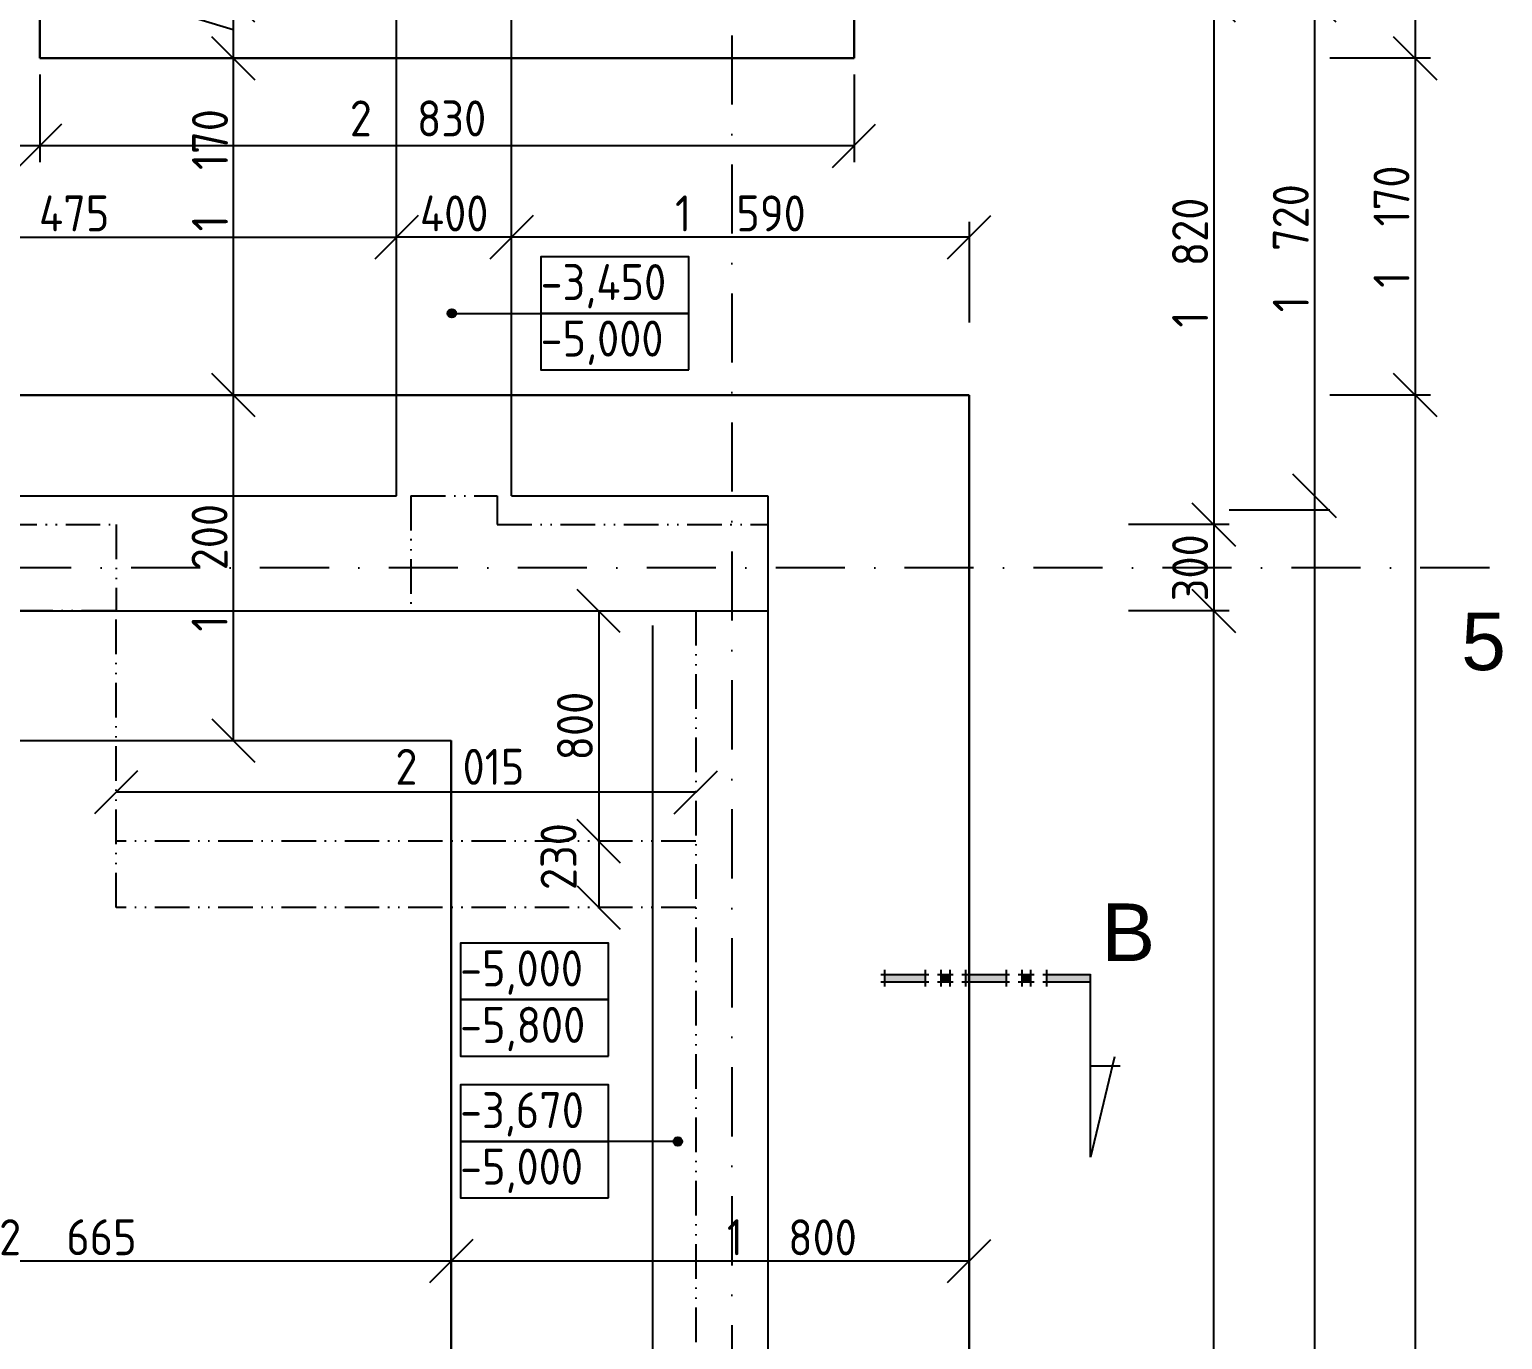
# Model space of a CAD drawing. Extents: x 4511820 to 5180432, y -1526536 to -944957.
# Drawn here: x 5038355 to 5043475, y -1475659 to -1471108 of the extents above; entities that cross this region are included whole.
import ezdxf

# ---------------------------------------------------------------- set-up
doc = ezdxf.new("R2010")
doc.units = 0
doc.header["$MEASUREMENT"] = 0
doc.linetypes.add('ACAD_ISO12W100', pattern=[22, 12, -3, 0.5, -3, 0.5, -3])
doc.linetypes.add('BODKOCIARKOVANA_3', pattern=[5.6, 3, -1.3, 0, -1.3])
doc.layers.get('0').update_dxf_attribs({"linetype": 'CONTINUOUS'})
doc.layers.get('Defpoints').update_dxf_attribs({"color": 61, "linetype": 'CONTINUOUS'})
for name, color, linetype in [('KÓTY', 4, 'CONTINUOUS'), ('MÚRY', 1, 'CONTINUOUS'), ('osi', 253, 'CONTINUOUS'), ('TENKÁ', 7, 'CONTINUOUS')]:
    doc.layers.add(name, color=color, linetype=linetype)
doc.styles.add('styl1', font='arial.ttf')
doc.styles.add('STYLE1', font='isocp.shx')
doc.dimstyles.new('STANDARD-50', dxfattribs={"dimtxt": 125, "dimasz": 150, "dimexe": 10, "dimexo": 200, "dimgap": 20, "dimtad": 1, "dimdsep": 46, "dimlunit": 6, "dimtxsty": 'STYLE1', "dimblk1": 'OBLIQUE', "dimblk2": 'OBLIQUE', "dimsah": 1, "dimcen": 2.5, "dimse1": 1, "dimse2": 1, "dimadec": 0, "dimazin": 0, "dimtfac": 1, "dimtmove": 1, "dimatfit": 3, "dimldrblk": 'OBLIQUE', "dimfxl": 1, "dimtolj": 1, "dimtzin": 0, "dimarcsym": 0})

# ---------------------------------------------------------------- blocks, each defined once
blk = doc.blocks.new('_OBLIQUE')
at = {"color": 0, "linetype": 'ByBlock'}
blk.add_line((-0.5, -0.5), (0.5, 0.5), dxfattribs=at)
blk = doc.blocks.new('*D43274')
at = {"layer": 'Defpoints', "color": 0}
for p in [(5039063.5, -1471008), (5039063.5, -1471208), (5039063.5, -1471208)]:
    blk.add_point(p, dxfattribs=at)
at = {"layer": 'KÓTY', "color": 0, "lineweight": -2}
for p, q in [((5038836, -1470774.7), (5038836, -1471039.7)), ((5039063.5, -1471008), (5039063.5, -1471208)), ((5038836, -1471039.7), (5039063.5, -1471108))]:
    blk.add_line(p, q, dxfattribs=at)
at = {"layer": 'KÓTY', "color": 0, "linetype": 'ByBlock', "lineweight": -2, "xscale": 150, "yscale": 150, "zscale": 150}
for p, rotation in [((5039063.5, -1471008), 90), ((5039063.5, -1471208), 270)]:
    blk.add_blockref('_OBLIQUE', p, dxfattribs=dict(at, rotation=rotation))
at = {"layer": 'KÓTY', "color": 0, "insert": (5038753.5, -1470907.2), "char_height": 125, "attachment_point": 5, "rotation": 90, "style": 'STYLE1'}
blk.add_mtext('\\A1;200', dxfattribs=at)
blk = doc.blocks.new('*D43286')
at = {"layer": 'Defpoints', "color": 0}
for p in [(5038391, -1471208), (5041221, -1471208), (5038391, -1471512.5)]:
    blk.add_point(p, dxfattribs=at)
at = {"layer": 'KÓTY', "color": 0, "lineweight": -2}
blk.add_line((5041221, -1471512.5), (5038391, -1471512.5), dxfattribs=at)
at = {"layer": 'KÓTY', "color": 0, "linetype": 'ByBlock', "lineweight": -2, "xscale": 150, "yscale": 150, "zscale": 150, "rotation": 180}
blk.add_blockref('_OBLIQUE', (5038391, -1471512.5), dxfattribs=at)
at = {"layer": 'KÓTY', "color": 0, "linetype": 'ByBlock', "lineweight": -2, "xscale": 150, "yscale": 150, "zscale": 150}
blk.add_blockref('_OBLIQUE', (5041221, -1471512.5), dxfattribs=at)
at = {"layer": 'KÓTY', "color": 0, "insert": (5039705.5, -1471417), "char_height": 125, "attachment_point": 5, "style": 'STYLE1'}
blk.add_mtext('\\A1;2ﾠ830', dxfattribs=at)
blk = doc.blocks.new('*D43287')
at = {"layer": 'Defpoints', "color": 0}
for p in [(5036901, -1469708), (5038391, -1471208), (5036901, -1471512.5)]:
    blk.add_point(p, dxfattribs=at)
at = {"layer": 'KÓTY', "color": 0, "lineweight": -2}
blk.add_line((5038391, -1471512.5), (5036901, -1471512.5), dxfattribs=at)
at = {"layer": 'KÓTY', "color": 0, "linetype": 'ByBlock', "lineweight": -2, "xscale": 150, "yscale": 150, "zscale": 150, "rotation": 180}
blk.add_blockref('_OBLIQUE', (5036901, -1471512.5), dxfattribs=at)
at = {"layer": 'KÓTY', "color": 0, "linetype": 'ByBlock', "lineweight": -2, "xscale": 150, "yscale": 150, "zscale": 150}
blk.add_blockref('_OBLIQUE', (5038391, -1471512.5), dxfattribs=at)
at = {"layer": 'KÓTY', "color": 0, "insert": (5037646, -1471430), "char_height": 125, "attachment_point": 5, "style": 'STYLE1'}
blk.add_mtext('\\A1;1ﾠ490', dxfattribs=at)
blk = doc.blocks.new('*D43288')
at = {"layer": 'Defpoints', "color": 0}
for p in [(5040031, -1471829.5), (5040031, -1472467.5), (5041621, -1472467.5)]:
    blk.add_point(p, dxfattribs=at)
at = {"layer": 'KÓTY', "color": 0, "lineweight": -2}
blk.add_line((5041621, -1471829.5), (5040031, -1471829.5), dxfattribs=at)
at = {"layer": 'KÓTY', "color": 0, "linetype": 'ByBlock', "lineweight": -2, "xscale": 150, "yscale": 150, "zscale": 150, "rotation": 180}
blk.add_blockref('_OBLIQUE', (5040031, -1471829.5), dxfattribs=at)
at = {"layer": 'KÓTY', "color": 0, "linetype": 'ByBlock', "lineweight": -2, "xscale": 150, "yscale": 150, "zscale": 150}
blk.add_blockref('_OBLIQUE', (5041621, -1471829.5), dxfattribs=at)
at = {"layer": 'KÓTY', "color": 0, "insert": (5040826, -1471747), "char_height": 125, "attachment_point": 5, "style": 'STYLE1'}
blk.add_mtext('\\A1;1ﾠ590', dxfattribs=at)
blk = doc.blocks.new('*D43289')
at = {"layer": 'Defpoints', "color": 0}
for p in [(5039631, -1471829.5), (5039631, -1472467.5), (5040031, -1472467.5)]:
    blk.add_point(p, dxfattribs=at)
at = {"layer": 'KÓTY', "color": 0, "lineweight": -2}
blk.add_line((5040031, -1471829.5), (5039631, -1471829.5), dxfattribs=at)
at = {"layer": 'KÓTY', "color": 0, "linetype": 'ByBlock', "lineweight": -2, "xscale": 150, "yscale": 150, "zscale": 150, "rotation": 180}
blk.add_blockref('_OBLIQUE', (5039631, -1471829.5), dxfattribs=at)
at = {"layer": 'KÓTY', "color": 0, "linetype": 'ByBlock', "lineweight": -2, "xscale": 150, "yscale": 150, "zscale": 150}
blk.add_blockref('_OBLIQUE', (5040031, -1471829.5), dxfattribs=at)
at = {"layer": 'KÓTY', "color": 0, "insert": (5039831, -1471747), "char_height": 125, "attachment_point": 5, "style": 'STYLE1'}
blk.add_mtext('\\A1;400', dxfattribs=at)
blk = doc.blocks.new('*D43290')
at = {"layer": 'Defpoints', "color": 0}
for p in [(5039631, -1471829.5), (5037156, -1472548), (5039631, -1472548)]:
    blk.add_point(p, dxfattribs=at)
at = {"layer": 'KÓTY', "color": 0, "lineweight": -2}
blk.add_line((5037156, -1471829.5), (5039631, -1471829.5), dxfattribs=at)
at = {"layer": 'KÓTY', "color": 0, "linetype": 'ByBlock', "lineweight": -2, "xscale": 150, "yscale": 150, "zscale": 150, "rotation": 180}
blk.add_blockref('_OBLIQUE', (5037156, -1471829.5), dxfattribs=at)
at = {"layer": 'KÓTY', "color": 0, "linetype": 'ByBlock', "lineweight": -2, "xscale": 150, "yscale": 150, "zscale": 150}
blk.add_blockref('_OBLIQUE', (5039631, -1471829.5), dxfattribs=at)
at = {"layer": 'KÓTY', "color": 0, "insert": (5038393.5, -1471747), "char_height": 125, "attachment_point": 5, "style": 'STYLE1'}
blk.add_mtext('\\A1;2ﾠ475', dxfattribs=at)
blk = doc.blocks.new('*D43305')
at = {"layer": 'Defpoints', "color": 0}
for p in [(5038391, -1471208), (5038391, -1472378), (5039063.5, -1472378)]:
    blk.add_point(p, dxfattribs=at)
at = {"layer": 'KÓTY', "color": 0, "lineweight": -2}
blk.add_line((5039063.5, -1471208), (5039063.5, -1472378), dxfattribs=at)
at = {"layer": 'KÓTY', "color": 0, "linetype": 'ByBlock', "lineweight": -2, "xscale": 150, "yscale": 150, "zscale": 150}
for p, rotation in [((5039063.5, -1471208), 90), ((5039063.5, -1472378), 270)]:
    blk.add_blockref('_OBLIQUE', p, dxfattribs=dict(at, rotation=rotation))
at = {"layer": 'KÓTY', "color": 0, "insert": (5038982.5, -1471597), "char_height": 125, "attachment_point": 5, "rotation": 90, "style": 'STYLE1'}
blk.add_mtext('\\A1;1ﾠ170', dxfattribs=at)
blk = doc.blocks.new('*D43308')
at = {"layer": 'Defpoints', "color": 0}
for p in [(5038656, -1473758), (5038656, -1473928), (5040671, -1473928)]:
    blk.add_point(p, dxfattribs=at)
at = {"layer": 'KÓTY', "color": 0, "lineweight": -2}
blk.add_line((5040671, -1473758), (5038656, -1473758), dxfattribs=at)
at = {"layer": 'KÓTY', "color": 0, "linetype": 'ByBlock', "lineweight": -2, "xscale": 150, "yscale": 150, "zscale": 150, "rotation": 180}
blk.add_blockref('_OBLIQUE', (5038656, -1473758), dxfattribs=at)
at = {"layer": 'KÓTY', "color": 0, "linetype": 'ByBlock', "lineweight": -2, "xscale": 150, "yscale": 150, "zscale": 150}
blk.add_blockref('_OBLIQUE', (5040671, -1473758), dxfattribs=at)
at = {"layer": 'KÓTY', "color": 0, "insert": (5039851, -1473669.5), "char_height": 125, "attachment_point": 5, "style": 'STYLE1'}
blk.add_mtext('\\A1;2ﾠ015', dxfattribs=at)
blk = doc.blocks.new('*D43309')
at = {"layer": 'Defpoints', "color": 0}
for p in [(5039990.5, -1473128), (5039990.5, -1473928), (5040333.5, -1473928)]:
    blk.add_point(p, dxfattribs=at)
at = {"layer": 'KÓTY', "color": 0, "lineweight": -2}
blk.add_line((5040333.5, -1473128), (5040333.5, -1473928), dxfattribs=at)
at = {"layer": 'KÓTY', "color": 0, "linetype": 'ByBlock', "lineweight": -2, "xscale": 150, "yscale": 150, "zscale": 150}
for p, rotation in [((5040333.5, -1473128), 90), ((5040333.5, -1473928), 270)]:
    blk.add_blockref('_OBLIQUE', p, dxfattribs=dict(at, rotation=rotation))
at = {"layer": 'KÓTY', "color": 0, "insert": (5040251, -1473528), "char_height": 125, "attachment_point": 5, "rotation": 90, "style": 'STYLE1'}
blk.add_mtext('\\A1;800', dxfattribs=at)
blk = doc.blocks.new('*D43310')
at = {"layer": 'Defpoints', "color": 0}
for p in [(5040333.5, -1473928), (5040333.5, -1474158), (5040333.5, -1474158)]:
    blk.add_point(p, dxfattribs=at)
at = {"layer": 'KÓTY', "color": 0, "lineweight": -2}
blk.add_line((5040333.5, -1473928), (5040333.5, -1474158), dxfattribs=at)
at = {"layer": 'KÓTY', "color": 0, "linetype": 'ByBlock', "lineweight": -2, "xscale": 150, "yscale": 150, "zscale": 150}
for p, rotation in [((5040333.5, -1473928), 90), ((5040333.5, -1474158), 270)]:
    blk.add_blockref('_OBLIQUE', p, dxfattribs=dict(at, rotation=rotation))
at = {"layer": 'KÓTY', "color": 0, "insert": (5040194, -1473981.5), "char_height": 125, "attachment_point": 5, "rotation": 90, "style": 'STYLE1'}
blk.add_mtext('\\A1;230', dxfattribs=at)
blk = doc.blocks.new('*D43385')
at = {"layer": 'Defpoints', "color": 0}
for p in [(5039063.5, -1472378), (5039063.5, -1473578), (5039063.5, -1473578)]:
    blk.add_point(p, dxfattribs=at)
at = {"layer": 'KÓTY', "color": 0, "lineweight": -2}
blk.add_line((5039063.5, -1472378), (5039063.5, -1473578), dxfattribs=at)
at = {"layer": 'KÓTY', "color": 0, "linetype": 'ByBlock', "lineweight": -2, "xscale": 150, "yscale": 150, "zscale": 150}
for p, rotation in [((5039063.5, -1472378), 90), ((5039063.5, -1473578), 270)]:
    blk.add_blockref('_OBLIQUE', p, dxfattribs=dict(at, rotation=rotation))
at = {"layer": 'KÓTY', "color": 0, "insert": (5038981, -1472978), "char_height": 125, "attachment_point": 5, "rotation": 90, "style": 'STYLE1'}
blk.add_mtext('\\A1;1ﾠ200', dxfattribs=at)
blk = doc.blocks.new('*D43418')
at = {"layer": 'Defpoints', "color": 0}
for p in [(5039821, -1473928), (5037156, -1473978), (5039821, -1475386)]:
    blk.add_point(p, dxfattribs=at)
at = {"layer": 'KÓTY', "color": 0, "lineweight": -2}
blk.add_line((5037156, -1475386), (5039821, -1475386), dxfattribs=at)
at = {"layer": 'KÓTY', "color": 0, "linetype": 'ByBlock', "lineweight": -2, "xscale": 150, "yscale": 150, "zscale": 150, "rotation": 180}
blk.add_blockref('_OBLIQUE', (5037156, -1475386), dxfattribs=at)
at = {"layer": 'KÓTY', "color": 0, "linetype": 'ByBlock', "lineweight": -2, "xscale": 150, "yscale": 150, "zscale": 150}
blk.add_blockref('_OBLIQUE', (5039821, -1475386), dxfattribs=at)
at = {"layer": 'KÓTY', "color": 0, "insert": (5038488.5, -1475303.5), "char_height": 125, "attachment_point": 5, "style": 'STYLE1'}
blk.add_mtext('\\A1;2ﾠ665', dxfattribs=at)
blk = doc.blocks.new('*D43419')
at = {"layer": 'Defpoints', "color": 0}
for p in [(5039821, -1475386), (5041621, -1475386), (5041621, -1475386)]:
    blk.add_point(p, dxfattribs=at)
at = {"layer": 'KÓTY', "color": 0, "lineweight": -2}
blk.add_line((5039821, -1475386), (5041621, -1475386), dxfattribs=at)
at = {"layer": 'KÓTY', "color": 0, "linetype": 'ByBlock', "lineweight": -2, "xscale": 150, "yscale": 150, "zscale": 150, "rotation": 180}
blk.add_blockref('_OBLIQUE', (5039821, -1475386), dxfattribs=at)
at = {"layer": 'KÓTY', "color": 0, "linetype": 'ByBlock', "lineweight": -2, "xscale": 150, "yscale": 150, "zscale": 150}
blk.add_blockref('_OBLIQUE', (5041621, -1475386), dxfattribs=at)
at = {"layer": 'KÓTY', "color": 0, "insert": (5041005, -1475304), "char_height": 125, "attachment_point": 5, "style": 'STYLE1'}
blk.add_mtext('\\A1;1ﾠ800', dxfattribs=at)
blk = doc.blocks.new('*D43482')
at = {"layer": 'Defpoints', "color": 0}
for p in [(5041221, -1466908), (5041221, -1471208), (5043171.5, -1471208)]:
    blk.add_point(p, dxfattribs=at)
at = {"layer": 'KÓTY', "color": 0, "lineweight": -2}
blk.add_line((5043171.5, -1466908), (5043171.5, -1471208), dxfattribs=at)
at = {"layer": 'KÓTY', "color": 0, "linetype": 'ByBlock', "lineweight": -2, "xscale": 150, "yscale": 150, "zscale": 150}
for p, rotation in [((5043171.5, -1466908), 90), ((5043171.5, -1471208), 270)]:
    blk.add_blockref('_OBLIQUE', p, dxfattribs=dict(at, rotation=rotation))
at = {"layer": 'KÓTY', "color": 0, "insert": (5043089, -1469058), "char_height": 125, "attachment_point": 5, "rotation": 90, "style": 'STYLE1'}
blk.add_mtext('\\A1;4ﾠ300', dxfattribs=at)
blk = doc.blocks.new('*D43484')
at = {"layer": 'Defpoints', "color": 0}
for p in [(5041221, -1471208), (5041221, -1472378), (5043171.5, -1472378)]:
    blk.add_point(p, dxfattribs=at)
at = {"layer": 'KÓTY', "color": 0, "lineweight": -2}
blk.add_line((5043171.5, -1471208), (5043171.5, -1472378), dxfattribs=at)
at = {"layer": 'KÓTY', "color": 0, "linetype": 'ByBlock', "lineweight": -2, "xscale": 150, "yscale": 150, "zscale": 150}
for p, rotation in [((5043171.5, -1471208), 90), ((5043171.5, -1472378), 270)]:
    blk.add_blockref('_OBLIQUE', p, dxfattribs=dict(at, rotation=rotation))
at = {"layer": 'KÓTY', "color": 0, "insert": (5043089, -1471793), "char_height": 125, "attachment_point": 5, "rotation": 90, "style": 'STYLE1'}
blk.add_mtext('\\A1;1ﾠ170', dxfattribs=at)
blk = doc.blocks.new('*D43485')
at = {"layer": 'Defpoints', "color": 0}
for p in [(5041621, -1472378), (5041621, -1499968), (5043171.5, -1499968)]:
    blk.add_point(p, dxfattribs=at)
at = {"layer": 'KÓTY', "color": 0, "lineweight": -2}
blk.add_line((5043171.5, -1472378), (5043171.5, -1499968), dxfattribs=at)
at = {"layer": 'KÓTY', "color": 0, "linetype": 'ByBlock', "lineweight": -2, "xscale": 150, "yscale": 150, "zscale": 150}
for p, rotation in [((5043171.5, -1472378), 90), ((5043171.5, -1499968), 270)]:
    blk.add_blockref('_OBLIQUE', p, dxfattribs=dict(at, rotation=rotation))
at = {"layer": 'KÓTY', "color": 0, "insert": (5043089, -1486173), "char_height": 125, "attachment_point": 5, "rotation": 90, "style": 'STYLE1'}
blk.add_mtext('\\A1;27ﾠ590', dxfattribs=at)
blk = doc.blocks.new('*D43486')
at = {"layer": 'Defpoints', "color": 0}
for p in [(5040031, -1471008), (5040031, -1472728), (5042821.5, -1472728)]:
    blk.add_point(p, dxfattribs=at)
at = {"layer": 'KÓTY', "color": 0, "lineweight": -2}
blk.add_line((5042821.5, -1471008), (5042821.5, -1472728), dxfattribs=at)
at = {"layer": 'KÓTY', "color": 0, "linetype": 'ByBlock', "lineweight": -2, "xscale": 150, "yscale": 150, "zscale": 150}
for p, rotation in [((5042821.5, -1471008), 90), ((5042821.5, -1472728), 270)]:
    blk.add_blockref('_OBLIQUE', p, dxfattribs=dict(at, rotation=rotation))
at = {"layer": 'KÓTY', "color": 0, "insert": (5042739, -1471868), "char_height": 125, "attachment_point": 5, "rotation": 90, "style": 'STYLE1'}
blk.add_mtext('\\A1;1ﾠ720', dxfattribs=at)
blk = doc.blocks.new('*D43487')
at = {"layer": 'Defpoints', "color": 0}
for p in [(5040921, -1472728), (5040921, -1499268), (5042821.5, -1499268)]:
    blk.add_point(p, dxfattribs=at)
at = {"layer": 'KÓTY', "color": 0, "lineweight": -2}
blk.add_line((5042821.5, -1472728), (5042821.5, -1499268), dxfattribs=at)
at = {"layer": 'KÓTY', "color": 0, "linetype": 'ByBlock', "lineweight": -2, "xscale": 150, "yscale": 150, "zscale": 150}
for p, rotation in [((5042821.5, -1472728), 90), ((5042821.5, -1499268), 270)]:
    blk.add_blockref('_OBLIQUE', p, dxfattribs=dict(at, rotation=rotation))
at = {"layer": 'KÓTY', "color": 0, "insert": (5042739, -1485998), "char_height": 125, "attachment_point": 5, "rotation": 90, "style": 'STYLE1'}
blk.add_mtext('\\A1;26ﾠ540', dxfattribs=at)
blk = doc.blocks.new('*D43551')
at = {"layer": 'Defpoints', "color": 0}
for p in [(5040921, -1473128), (5042471.5, -1473128), (5040921, -1499268)]:
    blk.add_point(p, dxfattribs=at)
at = {"layer": 'KÓTY', "color": 0, "lineweight": -2}
blk.add_line((5042471.5, -1499268), (5042471.5, -1473128), dxfattribs=at)
at = {"layer": 'KÓTY', "color": 0, "linetype": 'ByBlock', "lineweight": -2, "xscale": 150, "yscale": 150, "zscale": 150}
for p, rotation in [((5042471.5, -1473128), 90), ((5042471.5, -1499268), 270)]:
    blk.add_blockref('_OBLIQUE', p, dxfattribs=dict(at, rotation=rotation))
at = {"layer": 'KÓTY', "color": 0, "insert": (5042389, -1486198), "char_height": 125, "attachment_point": 5, "rotation": 90, "style": 'STYLE1'}
blk.add_mtext('\\A1;26ﾠ140', dxfattribs=at)
blk = doc.blocks.new('*D43552')
at = {"layer": 'Defpoints', "color": 0}
for p in [(5040921, -1472828), (5040921, -1473128), (5042471.5, -1473128)]:
    blk.add_point(p, dxfattribs=at)
at = {"layer": 'KÓTY', "color": 0, "lineweight": -2}
blk.add_line((5042471.5, -1472828), (5042471.5, -1473128), dxfattribs=at)
at = {"layer": 'KÓTY', "color": 0, "linetype": 'ByBlock', "lineweight": -2, "xscale": 150, "yscale": 150, "zscale": 150}
for p, rotation in [((5042471.5, -1472828), 90), ((5042471.5, -1473128), 270)]:
    blk.add_blockref('_OBLIQUE', p, dxfattribs=dict(at, rotation=rotation))
at = {"layer": 'KÓTY', "color": 0, "insert": (5042389, -1472978), "char_height": 125, "attachment_point": 5, "rotation": 90, "style": 'STYLE1'}
blk.add_mtext('\\A1;300', dxfattribs=at)
blk = doc.blocks.new('*D43553')
at = {"layer": 'Defpoints', "color": 0}
for p in [(5040741, -1471008), (5040741, -1472828), (5042471.5, -1472828)]:
    blk.add_point(p, dxfattribs=at)
at = {"layer": 'KÓTY', "color": 0, "lineweight": -2}
blk.add_line((5042471.5, -1471008), (5042471.5, -1472828), dxfattribs=at)
at = {"layer": 'KÓTY', "color": 0, "linetype": 'ByBlock', "lineweight": -2, "xscale": 150, "yscale": 150, "zscale": 150}
for p, rotation in [((5042471.5, -1471008), 90), ((5042471.5, -1472828), 270)]:
    blk.add_blockref('_OBLIQUE', p, dxfattribs=dict(at, rotation=rotation))
at = {"layer": 'KÓTY', "color": 0, "insert": (5042389, -1471918), "char_height": 125, "attachment_point": 5, "rotation": 90, "style": 'STYLE1'}
blk.add_mtext('\\A1;1ﾠ820', dxfattribs=at)

msp = doc.modelspace()

# ---------------------------------------------------------------- hatches: boundary and pattern name
at = {"layer": 'KÓTY', "ltscale": 0.25}
for points in [[(5039822.882, -1472079.105, -1), (5039822.882, -1472109.105, -1)], [(5040608.5, -1474985.75, 1), (5040608.5, -1474955.75, 1)]]:
    msp.add_hatch(color=256, dxfattribs=at).paths.add_polyline_path(points)
at = {"layer": 'TENKÁ'}
h = msp.add_hatch(color=256, dxfattribs=at)
h.dxf.hatch_style = 1
h.paths.add_polyline_path([(5041468.261, -1474417.434), (5041468.261, -1474391.559), (5041327.136, -1474391.559), (5041327.136, -1474417.434)])
h = msp.add_hatch(color=256, dxfattribs=at)
h.dxf.hatch_style = 1
h.paths.add_polyline_path([(5041553.386, -1474417.434), (5041553.386, -1474391.559), (5041523.136, -1474391.559), (5041523.136, -1474417.434)])
h = msp.add_hatch(color=256, dxfattribs=at)
h.dxf.hatch_style = 1
h.paths.add_polyline_path([(5041608.261, -1474417.434), (5041749.386, -1474417.434), (5041749.386, -1474391.559), (5041608.261, -1474391.559)])
h = msp.add_hatch(color=256, dxfattribs=at)
h.dxf.hatch_style = 1
h.paths.add_polyline_path([(5041834.511, -1474417.434), (5041834.511, -1474391.559), (5041804.261, -1474391.559), (5041804.261, -1474417.434)])
h = msp.add_hatch(color=256, dxfattribs=at)
h.dxf.hatch_style = 1
h.paths.add_polyline_path([(5041889.386, -1474417.434), (5042043.011, -1474417.434), (5042043.011, -1474391.559), (5041889.386, -1474391.559)])

# ---------------------------------------------------------------- linework, layer by layer
at = {"layer": 'KÓTY'}
for p, q in [((5043224.903, -1471208), (5042874.903, -1471208)), ((5038391, -1471264), (5038391, -1471568.5)), ((5041221, -1471264), (5041221, -1471568.5)), ((5041621, -1471776.097), (5041621, -1472126.097)), ((5039822.882, -1472094.105), (5040132.5, -1472094.105)), ((5043224.903, -1472378), (5042874.903, -1472378)), ((5042874.903, -1472778), (5042524.903, -1472778)), ((5042524.903, -1472828), (5042174.903, -1472828)), ((5042524.903, -1473128), (5042174.903, -1473128)), ((5040623.5, -1474970.75), (5040367.316, -1474970.75))]:
    msp.add_line(p, q, dxfattribs=at)
at = {"layer": 'KÓTY', "ltscale": 0.25}
for centre in [(5039822.882, -1472094.105), (5040608.5, -1474970.75)]:
    msp.add_circle(centre, 15, dxfattribs=at)
at = {"layer": 'MÚRY', "linetype": 'Continuous', "lineweight": 30}
for p, q in [((5041221, -1466908), (5041221, -1471208)), ((5038391, -1471208), (5038391, -1469708)), ((5038391, -1471208), (5041221, -1471208)), ((5037156, -1472378), (5041621, -1472378)), ((5041621, -1499968), (5041621, -1472378)), ((5039821, -1498668), (5039821, -1473578))]:
    msp.add_line(p, q, dxfattribs=at)
at = {"layer": 'MÚRY'}
msp.add_line((5037156, -1473578), (5039821, -1473578), dxfattribs=at)
at = {"layer": 'osi', "linetype": 'BODKOCIARKOVANA_3', "ltscale": 80}
for p, q in [((5040796, -1463510.809), (5040796, -1502135.094)), ((5043429.122, -1472978), (4978440.258, -1472978))]:
    msp.add_line(p, q, dxfattribs=at)
at = {"layer": 'TENKÁ'}
for p, q in [((5039631, -1472728), (5039631, -1471008)), ((5040031, -1472728), (5040031, -1471008)), ((5036381, -1472728), (5039631, -1472728)), ((5040031, -1472728), (5040921, -1472728)), ((5040921, -1472728), (5040921, -1499268)), ((5036381, -1473128), (5040921, -1473128)), ((5040521, -1473178), (5040521, -1498868)), ((5041480.761, -1474391.559), (5041314.636, -1474391.559)), ((5041327.136, -1474375.309), (5041327.136, -1474432.309)), ((5041468.261, -1474375.309), (5041468.261, -1474432.309)), ((5041565.886, -1474391.559), (5041510.636, -1474391.559)), ((5041523.136, -1474375.309), (5041523.136, -1474432.309)), ((5041553.386, -1474375.309), (5041553.386, -1474432.309)), ((5041761.886, -1474391.559), (5041595.761, -1474391.559)), ((5041608.261, -1474375.309), (5041608.261, -1474432.309)), ((5041749.386, -1474375.309), (5041749.386, -1474432.309)), ((5041847.011, -1474391.559), (5041791.761, -1474391.559)), ((5041804.261, -1474375.309), (5041804.261, -1474432.309)), ((5041834.511, -1474375.309), (5041834.511, -1474432.309)), ((5042043.011, -1474391.559), (5041876.886, -1474391.559)), ((5041889.386, -1474375.309), (5041889.386, -1474432.309)), ((5042043.011, -1475025.184), (5042043.011, -1474390.184)), ((5041480.761, -1474417.434), (5041314.636, -1474417.434)), ((5041565.886, -1474417.434), (5041510.636, -1474417.434)), ((5041761.886, -1474417.434), (5041595.761, -1474417.434)), ((5041847.011, -1474417.434), (5041791.761, -1474417.434)), ((5042043.011, -1474417.434), (5041876.886, -1474417.434)), ((5042126.136, -1474676.559), (5042043.011, -1475025.184)), ((5042043.011, -1474707.684), (5042146.261, -1474707.684))]:
    msp.add_line(p, q, dxfattribs=at)
at = {"layer": 'TENKÁ', "color": 40, "linetype": 'ACAD_ISO12W100', "ltscale": 10}
for p, q in [((5039681, -1472728), (5039981, -1472728)), ((5039681, -1472728), (5039681, -1473128)), ((5039981, -1472728), (5039981, -1472828)), ((5036281, -1472828), (5038656, -1472828)), ((5038656, -1472828), (5038656, -1473128)), ((5039981, -1472828), (5040921, -1472828)), ((5038656, -1473128), (5036281, -1473128)), ((5038656, -1474158), (5038656, -1473128)), ((5039681, -1473128), (5040671, -1473128)), ((5040671, -1473128), (5040671, -1499018)), ((5040671, -1473128), (5040921, -1473128)), ((5038656, -1474158), (5038656, -1473428)), ((5040671, -1473928), (5038656, -1473928)), ((5040671, -1474158), (5038656, -1474158))]:
    msp.add_line(p, q, dxfattribs=at)
at = {"layer": 'TENKÁ', "ltscale": 0.25}
for points in [[(5040647.132, -1472094.105), (5040647.132, -1471897.855), (5040132.5, -1471897.855), (5040132.5, -1472094.105)], [(5040647.132, -1472290.355), (5040647.132, -1472094.105), (5040132.5, -1472094.105), (5040132.5, -1472290.355)], [(5040367.316, -1474478.302), (5040367.316, -1474282.052), (5039852.684, -1474282.052), (5039852.684, -1474478.302)], [(5040367.316, -1474674.552), (5040367.316, -1474478.302), (5039852.684, -1474478.302), (5039852.684, -1474674.552)], [(5040367.316, -1474970.75), (5040367.316, -1474774.5), (5039852.684, -1474774.5), (5039852.684, -1474970.75)], [(5040367.316, -1475167), (5040367.316, -1474970.75), (5039852.684, -1474970.75), (5039852.684, -1475167)]]:
    msp.add_lwpolyline(points, close=True, dxfattribs=at)

# ---------------------------------------------------------------- texts
for s, height, style, p in [('-3,450', 125, 'STYLE1', (5040131.389, -1472048.056)), ('-5,000', 125, 'STYLE1', (5040131.389, -1472244.306)), ('5', 200, 'styl1', (5043331.357, -1473333.578)), ('B', 200, 'styl1', (5042081.15, -1474344.251)), ('-5,000', 125, 'STYLE1', (5039851.573, -1474432.253)), ('-5,800', 125, 'STYLE1', (5039851.573, -1474628.503)), ('-3,670', 125, 'STYLE1', (5039851.573, -1474924.701)), ('-5,000', 125, 'STYLE1', (5039851.573, -1475120.951))]:
    msp.add_text(s, height=height, dxfattribs=dict(at, style=style)).set_placement(p)

# ---------------------------------------------------------------- dimensions: what is measured, and where the dimension line sits
at = {"layer": 'KÓTY'}
for base, p1, p2, angle, picture, middle in [((5043171.5, -1471208), (5041221, -1466908), (5041221, -1471208), 90, '*D43482', (5043088.957, -1469058)), ((5039063.5, -1471208), (5039063.5, -1471008), (5039063.5, -1471208), 270, '*D43274', (5038753.5, -1471019.75)), ((5042821.5, -1472728), (5040031, -1471008), (5040031, -1472728), 90, '*D43486', (5042738.957, -1471868)), ((5042471.5, -1472828), (5040741, -1471008), (5040741, -1472828), 90, '*D43553', (5042388.957, -1471918)), ((5043171.5, -1472378), (5041221, -1471208), (5041221, -1472378), 90, '*D43484', (5043088.957, -1471793)), ((5039063.5, -1473578), (5039063.5, -1472378), (5039063.5, -1473578), 90, '*D43385', (5038980.957, -1472978)), ((5043171.5, -1499968), (5041621, -1472378), (5041621, -1499968), 90, '*D43485', (5043088.957, -1486173)), ((5042821.5, -1499268), (5040921, -1472728), (5040921, -1499268), 90, '*D43487', (5042738.957, -1485998)), ((5042471.5, -1473128), (5040921, -1472828), (5040921, -1473128), 90, '*D43552', (5042389, -1472978)), ((5040333.5, -1473928), (5039990.5, -1473128), (5039990.5, -1473928), 270, '*D43309', (5040251, -1473528)), ((5042471.5, -1473128), (5040921, -1499268), (5040921, -1473128), 90, '*D43551', (5042388.957, -1486198))]:
    dim = msp.add_linear_dim(base=base, p1=p1, p2=p2, angle=angle, dimstyle='STANDARD-50', override={"dimtxsty": 'STYLE1', "dimldrblk": 'OBLIQUE'}, dxfattribs=at)
    dim.commit()
    dim.dimension.update_dxf_attribs({"geometry": picture, "text_midpoint": middle})
for base, p1, p2, picture, middle in [((5036901, -1471512.5), (5038391, -1471208), (5036901, -1469708), '*D43287', (5037646, -1471429.957)), ((5039631, -1471829.5), (5037156, -1472548), (5039631, -1472548), '*D43290', (5038393.5, -1471746.957)), ((5039631, -1471829.5), (5040031, -1472467.5), (5039631, -1472467.5), '*D43289', (5039831, -1471747)), ((5040031, -1471829.5), (5041621, -1472467.5), (5040031, -1472467.5), '*D43288', (5040826, -1471746.957)), ((5039821, -1475386), (5037156, -1473978), (5039821, -1473928), '*D43418', (5038488.5, -1475303.457))]:
    dim = msp.add_linear_dim(base=base, p1=p1, p2=p2, dimstyle='STANDARD-50', override={"dimtxsty": 'STYLE1', "dimldrblk": 'OBLIQUE'}, dxfattribs=at)
    dim.commit()
    dim.dimension.update_dxf_attribs({"geometry": picture, "text_midpoint": middle})
for base, p1, p2, picture, middle in [((5039063.5, -1472378), (5038391, -1471208), (5038391, -1472378), '*D43305', (5039065, -1471597)), ((5040333.5, -1474158), (5040333.5, -1473928), (5040333.5, -1474158), '*D43310', (5040276.5, -1473981.5))]:
    dim = msp.add_linear_dim(base=base, p1=p1, p2=p2, angle=270, dimstyle='STANDARD-50', override={"dimtxsty": 'STYLE1', "dimldrblk": 'OBLIQUE'}, dxfattribs=at)
    dim.commit()
    dim.dimension.update_dxf_attribs({"geometry": picture, "text_midpoint": middle, "dimtype": 160})
for base, p1, p2, picture, middle in [((5038391, -1471512.5), (5041221, -1471208), (5038391, -1471208), '*D43286', (5039705.5, -1471499.5)), ((5038656, -1473758), (5040671, -1473928), (5038656, -1473928), '*D43308', (5039851, -1473752)), ((5041621, -1475386), (5039821, -1475386), (5041621, -1475386), '*D43419', (5041005, -1475386.5))]:
    dim = msp.add_linear_dim(base=base, p1=p1, p2=p2, dimstyle='STANDARD-50', override={"dimtxsty": 'STYLE1', "dimldrblk": 'OBLIQUE'}, dxfattribs=at)
    dim.commit()
    dim.dimension.update_dxf_attribs({"geometry": picture, "text_midpoint": middle, "dimtype": 160})

doc.saveas('drawing.dxf')
